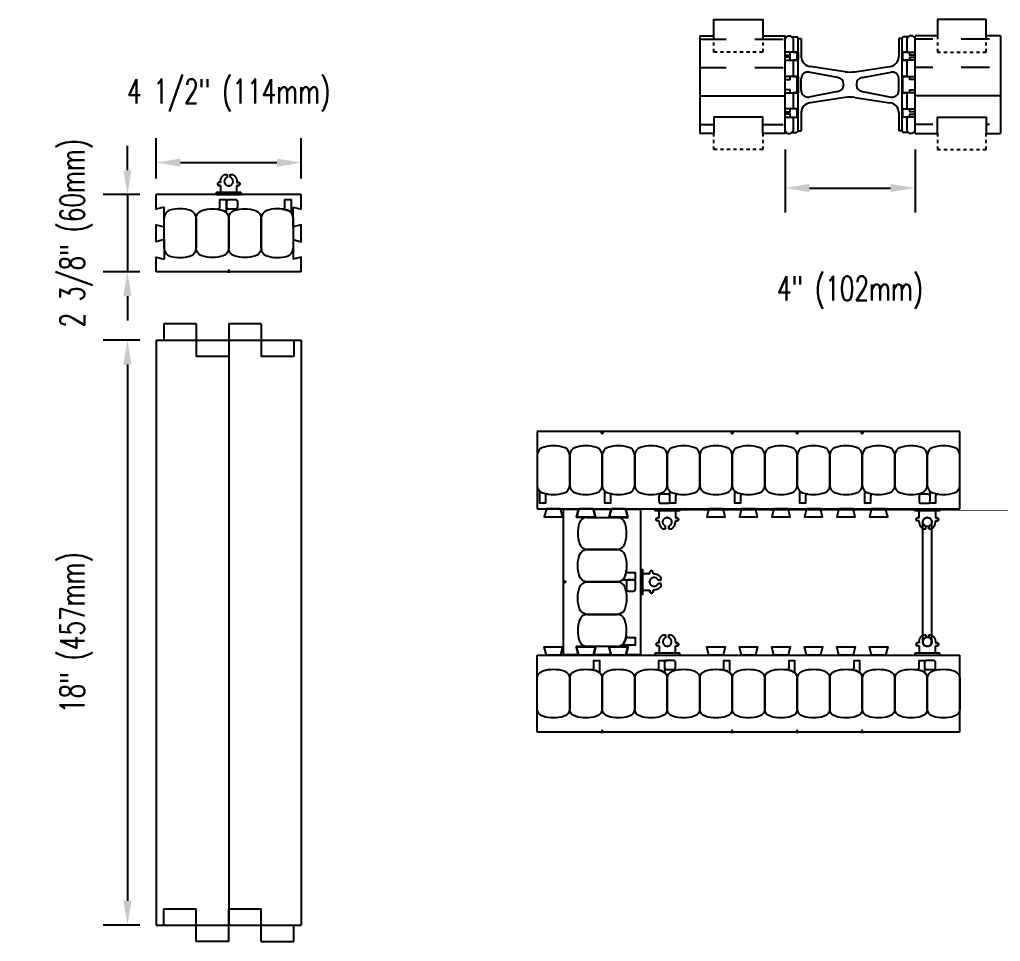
# Model space of a CAD drawing. Header units: inches. Extents: x 247.4 to 284.8, y 73.7 to 125.3.
# Drawn here: x 254.65 to 284.82, y 73.67 to 102.04 of the extents above; entities that cross this region are included whole.
import ezdxf

# ---------------------------------------------------------------- set-up
doc = ezdxf.new("R2010")
doc.units = ezdxf.units.IN
doc.header["$MEASUREMENT"] = 0
doc.linetypes.add('DASHED2', pattern=[0.375, 0.25, -0.125])
for name, color, linetype in [('HATCH', 12, 'Continuous'), ('line25', 2, 'Continuous'), ('LINE50', 5, 'Continuous'), ('LINE9', 9, 'Continuous'), ('TBK_LINE18', 9, 'Continuous'), ('TEXT', 4, 'Continuous')]:
    doc.layers.add(name, color=color, linetype=linetype)
doc.styles.add('DIM', font='romans.shx', dxfattribs={"width": 0.7})
doc.dimstyles.new('ext_8', dxfattribs={"dimscale": 8, "dimtxt": 0.09375, "dimasz": 0.09375, "dimexe": 0.09375, "dimexo": 0.0625, "dimgap": 0.0625, "dimtad": 1, "dimdec": 4, "dimzin": 3, "dimdsep": 46, "dimlunit": 4, "dimtxsty": 'DIM', "dimcen": 0.09, "dimdle": 0.09375, "dimclrt": 4, "dimadec": 0, "dimazin": 0, "dimtfac": 1, "dimtdec": 4, "dimtmove": 2, "dimatfit": 3, "dimfxl": 0, "dimfrac": 2, "dimtolj": 1, "dimtzin": 0, "dimarcsym": 0})

# ---------------------------------------------------------------- blocks, each defined once
blk = doc.blocks.new('*D19')
at = {"layer": 'Defpoints', "color": 0}
for p in [(258.845, 92.174), (257.964, 74.174), (258.845, 74.174)]:
    blk.add_point(p, dxfattribs=at)
at = {"layer": 'TEXT', "color": 0, "lineweight": -2}
for p, q in [((258.345, 92.174), (257.214, 92.174)), ((257.964, 91.424), (257.964, 74.924)), ((258.345, 74.174), (257.214, 74.174))]:
    blk.add_line(p, q, dxfattribs=at)
at = {"layer": 'TEXT', "color": 0}
for points in [[(257.839, 91.424), (258.089, 91.424), (257.964, 92.174)], [(257.839, 74.924), (258.089, 74.924), (257.964, 74.174)]]:
    blk.add_solid(points, dxfattribs=at)
at = {"layer": 'TEXT', "color": 4, "insert": (256.393, 83.174), "char_height": 0.75, "attachment_point": 5, "rotation": 90, "style": 'DIM'}
blk.add_mtext('\\A1;18" (457mm)', dxfattribs=at)
blk = doc.blocks.new('*D20')
at = {"layer": 'Defpoints', "color": 0}
for p in [(258.845, 96.653), (257.964, 94.278), (258.845, 94.278)]:
    blk.add_point(p, dxfattribs=at)
at = {"layer": 'TEXT', "color": 0, "lineweight": -2}
for p, q in [((257.964, 97.403), (257.964, 98.153)), ((258.345, 96.653), (257.214, 96.653)), ((257.964, 96.653), (257.964, 94.278)), ((258.345, 94.278), (257.214, 94.278)), ((257.964, 93.528), (257.964, 92.778))]:
    blk.add_line(p, q, dxfattribs=at)
at = {"layer": 'TEXT', "color": 0}
for points in [[(257.839, 97.403), (258.089, 97.403), (257.964, 96.653)], [(257.839, 93.528), (258.089, 93.528), (257.964, 94.278)]]:
    blk.add_solid(points, dxfattribs=at)
at = {"layer": 'TEXT', "color": 4, "insert": (256.393, 95.466), "char_height": 0.75, "attachment_point": 5, "rotation": 90, "style": 'DIM'}
blk.add_mtext('\\A1;2 3/8" (60mm)', dxfattribs=at)
blk = doc.blocks.new('*D18')
at = {"layer": 'Defpoints', "color": 0}
for p in [(263.314, 97.637), (258.845, 96.653), (263.314, 96.653)]:
    blk.add_point(p, dxfattribs=at)
at = {"layer": 'TEXT', "color": 0, "lineweight": -2}
for p, q in [((258.845, 97.153), (258.845, 98.387)), ((263.314, 97.153), (263.314, 98.387)), ((259.595, 97.637), (262.564, 97.637))]:
    blk.add_line(p, q, dxfattribs=at)
at = {"layer": 'TEXT', "color": 0}
for points in [[(259.595, 97.762), (259.595, 97.512), (258.845, 97.637)], [(262.564, 97.762), (262.564, 97.512), (263.314, 97.637)]]:
    blk.add_solid(points, dxfattribs=at)
at = {"layer": 'TEXT', "color": 4, "insert": (261.08, 99.709), "char_height": 0.75, "attachment_point": 5, "style": 'DIM'}
blk.add_mtext('\\A1;4 1/2" (114mm)', dxfattribs=at)
blk = doc.blocks.new('Connector')
blk.add_point((0.271, 0))
at = {"layer": 'LINE9'}
for p, q in [((0, 0.375), (0, -0.375)), ((0.062, -0.375), (0.062, 0.375)), ((0.281, 0.25), (0.062, 0.25))]:
    blk.add_line(p, q, dxfattribs=at)
for points, weights in [([(0.007, 0.375), (0.004, 0.375), (0, 0.375)], [1, 0.972587069138, 0.950305488115]), ([(0.327, 0.343), (0.308, 0.343), (0.281, 0.317), (0.281, 0.297)], [1, 0.85355339, 0.85355339, 1]), ([(0.328, 0.343), (0.327, 0.343), (0.327, 0.343)], [1, 0.70710678, 1]), ([(0.375, 0.297), (0.375, 0.317), (0.348, 0.343), (0.329, 0.343)], [1, 0.85355339, 0.85355339, 1]), ([(0.406, 0.25), (0.546, 0.25), (0.619, 0.131)], [0.958404415409, 0.794674173519, 0.864651571113]), ([(0.619, 0.052), (0.612, 0.049), (0.604, 0.049)], [0.83615024178, 0.892081430621, 1]), ([(0.281, -0.297), (0.281, -0.317), (0.308, -0.343), (0.327, -0.343)], [1, 0.85355339, 0.85355339, 1]), ([(0.327, -0.343), (0.281, -0.343), (0.281, -0.297)], [1, 0.70710678, 1]), ([(0.329, -0.343), (0.348, -0.343), (0.375, -0.317), (0.375, -0.297)], [1, 0.85355339, 0.85355339, 1]), ([(0.375, -0.297), (0.375, -0.343), (0.329, -0.343)], [1, 0.70710678, 1]), ([(0.619, -0.131), (0.546, -0.25), (0.406, -0.25)], [0.864651574428, 0.794674169686, 0.958404415195]), ([(0.604, -0.049), (0.612, -0.049), (0.619, -0.052)], [1, 0.89208144177, 0.836150253337]), ([(0, -0.375), (0.004, -0.375), (0.007, -0.375)], [0.950305488115, 0.972587069138, 1])]:
    blk.add_rational_spline(points, weights, degree=2, dxfattribs=at)
for points, degree in [([(0, 0.375), (0.002, 0.375), (0.005, 0.375), (0.007, 0.375)], 3), ([(0.007, 0.375), (0.021, 0.375), (0.051, 0.375), (0.062, 0.375), (0.062, 0.375)], 3), ([(0.327, 0.343), (0.327, 0.343), (0.328, 0.343), (0.328, 0.343)], 3), ([(0.328, 0.343), (0.329, 0.343), (0.329, 0.343), (0.329, 0.343)], 3), ([(0.281, 0.25), (0.281, 0.297)], 1), ([(0.375, 0.25), (0.375, 0.297)], 1), ([(0.406, 0.25), (0.375, 0.25)], 1), ([(0.406, 0.25), (0.406, 0.25)], 1), ([(0.406, 0.25), (0.406, 0.25)], 1), ([(0.406, 0.25), (0.406, 0.25)], 1), ([(0.406, 0.25), (0.406, 0.25)], 1), ([(0.406, 0.25), (0.406, 0.25)], 1), ([(0.406, 0.25), (0.406, 0.25)], 1), ([(0.406, 0.25), (0.406, 0.25)], 1), ([(0.406, 0.25), (0.406, 0.25)], 1), ([(0.406, 0.25), (0.406, 0.25)], 1), ([(0.406, 0.25), (0.406, 0.25)], 1), ([(0.406, 0.25), (0.406, 0.25)], 1), ([(0.406, 0.25), (0.406, 0.25)], 1), ([(0.406, 0.25), (0.406, 0.25)], 1), ([(0.406, 0.25), (0.406, 0.25)], 1), ([(0.406, 0.25), (0.406, 0.25)], 1), ([(0.406, 0.25), (0.406, 0.25)], 1), ([(0.406, 0.25), (0.406, 0.25)], 1), ([(0.406, 0.25), (0.406, 0.25)], 1), ([(0.406, 0.25), (0.406, 0.25)], 1), ([(0.406, 0.25), (0.406, 0.25)], 1), ([(0.406, 0.25), (0.406, 0.25)], 1), ([(0.406, 0.25), (0.406, 0.25)], 1), ([(0.406, 0.25), (0.406, 0.25)], 1), ([(0.406, 0.25), (0.406, 0.25)], 1), ([(0.604, 0.049), (0.532, 0.049)], 1), ([(0.532, 0.049), (0.532, 0.049)], 1), ([(0.532, 0.049), (0.532, 0.049)], 1), ([(0.532, 0.049), (0.532, 0.049)], 1), ([(0.532, 0.049), (0.532, 0.049)], 1), ([(0.532, 0.049), (0.532, 0.049)], 1), ([(0.532, 0.049), (0.532, 0.049)], 1), ([(0.532, 0.049), (0.532, 0.049)], 1), ([(0.532, 0.049), (0.532, 0.049)], 1), ([(0.532, 0.049), (0.532, 0.049)], 1), ([(0.532, 0.049), (0.532, 0.049)], 1), ([(0.604, 0.049), (0.609, 0.049), (0.614, 0.05), (0.619, 0.052)], 3), ([(0.604, 0.049), (0.604, 0.049)], 1), ([(0.604, 0.049), (0.604, 0.049)], 1), ([(0.604, 0.049), (0.604, 0.049)], 1), ([(0.604, 0.049), (0.604, 0.049)], 1), ([(0.619, 0.131), (0.619, 0.052)], 1), ([(0.619, 0.131), (0.619, 0.131)], 1), ([(0.619, 0.131), (0.619, 0.131)], 1), ([(0.619, 0.131), (0.619, 0.131)], 1), ([(0.619, 0.131), (0.619, 0.131)], 1), ([(0.062, -0.25), (0.281, -0.25)], 1), ([(0.281, -0.297), (0.281, -0.25)], 1), ([(0.281, -0.25), (0.281, -0.297)], 1), ([(0.375, -0.25), (0.375, -0.297)], 1), ([(0.375, -0.297), (0.375, -0.25)], 1), ([(0.406, -0.25), (0.375, -0.25)], 1), ([(0.406, -0.25), (0.406, -0.25)], 1), ([(0.406, -0.25), (0.406, -0.25)], 1), ([(0.406, -0.25), (0.406, -0.25)], 1), ([(0.406, -0.25), (0.406, -0.25)], 1), ([(0.406, -0.25), (0.406, -0.25)], 1), ([(0.406, -0.25), (0.406, -0.25)], 1), ([(0.406, -0.25), (0.406, -0.25)], 1), ([(0.406, -0.25), (0.406, -0.25)], 1), ([(0.406, -0.25), (0.406, -0.25)], 1), ([(0.406, -0.25), (0.406, -0.25)], 1), ([(0.406, -0.25), (0.406, -0.25)], 1), ([(0.532, -0.049), (0.604, -0.049)], 1), ([(0.604, -0.049), (0.58, -0.049), (0.556, -0.049), (0.532, -0.049)], 3), ([(0.532, -0.049), (0.532, -0.049)], 1), ([(0.532, -0.049), (0.532, -0.049)], 1), ([(0.532, -0.049), (0.532, -0.049)], 1), ([(0.532, -0.049), (0.532, -0.049)], 1), ([(0.619, -0.052), (0.614, -0.05), (0.609, -0.049), (0.604, -0.049)], 3), ([(0.604, -0.049), (0.604, -0.049)], 1), ([(0.604, -0.049), (0.604, -0.049)], 1), ([(0.604, -0.049), (0.604, -0.049)], 1), ([(0.604, -0.049), (0.604, -0.049)], 1), ([(0.604, -0.049), (0.604, -0.049)], 1), ([(0.604, -0.049), (0.604, -0.049)], 1), ([(0.604, -0.049), (0.604, -0.049)], 1), ([(0.604, -0.049), (0.604, -0.049)], 1), ([(0.619, -0.052), (0.619, -0.131)], 1), ([(0.619, -0.131), (0.619, -0.131)], 1), ([(0.619, -0.131), (0.619, -0.131)], 1), ([(0.619, -0.131), (0.619, -0.131)], 1), ([(0.619, -0.131), (0.619, -0.131)], 1), ([(0.007, -0.375), (0.005, -0.375), (0.002, -0.375), (0, -0.375)], 3), ([(0.062, -0.375), (0.062, -0.375), (0.051, -0.375), (0.021, -0.375), (0.007, -0.375)], 3), ([(0.328, -0.343), (0.328, -0.343), (0.327, -0.343), (0.327, -0.343)], 3), ([(0.329, -0.343), (0.329, -0.343), (0.329, -0.343), (0.328, -0.343)], 3)]:
    blk.add_open_spline(points, degree=degree, dxfattribs=at)
for points, weights, knots in [([(0.062, 0.375), (0.062, 0.375), (0.046, 0.375), (0.03, 0.375), (0.007, 0.375)], [0.868718858569, 0.861102746415, 1, 0.861102734288, 0.868718859898], [0, 0, 0, 0.5, 0.5, 1, 1, 1]), ([(0.532, 0.049), (0.472, 0.203), (0.333, 0.113), (0.157, 0), (0.333, -0.113), (0.472, -0.203), (0.532, -0.049)], [0.899508922286, 0.599718215298, 1, 0.54226024, 1, 0.599718224335, 0.899508908749], [0, 0, 0, 0.318112, 0.318112, 0.681888, 0.681888, 1, 1, 1]), ([(0.007, -0.375), (0.03, -0.375), (0.046, -0.375), (0.062, -0.375), (0.062, -0.375)], [0.868718859319, 0.861102739573, 1, 0.861102742958, 0.868718858948], [0, 0, 0, 0.5, 0.5, 1, 1, 1])]:
    blk.add_rational_spline(points, weights, degree=2, knots=knots, dxfattribs=at)
blk = doc.blocks.new('RISER')
at = {"layer": 'HATCH'}
h = blk.add_hatch(dxfattribs=at)
h.set_pattern_fill('INSUL', color=256, scale=7, style=0)
h.set_pattern_definition([(0, (-42.9888, -28.9383), (0, 2.625), []), (0, (-42.9888, -28.0633), (0, 2.625), [0.875, -0.875]), (0, (-42.9888, -27.1883), (0, 2.625), [0.875, -0.875])])
h.paths.add_polyline_path([(0, 2.5), (0, 3), (-1.5, 3), (-1.5, 2.5), (-1.938, 2.5), (-1.938, -0.5), (-1.5, -0.5), (-1.5, 0), (0, 0), (0, -0.5), (0.688, -0.5), (0.688, 2.5)])
at = {"layer": 'line25'}
for p, q in [((0.688, 1.75), (0.688, 2)), ((0.688, 0.75), (0.688, 1.25)), ((0.688, 0), (0.688, 0.25)), ((0.688, -0.5), (0.688, 0))]:
    blk.add_line(p, q, dxfattribs=at)
blk.add_lwpolyline([(0.688, 0), (1.061, 0), (1.061, 0.25), (0.688, 0.25), (0.688, 0.75), (1.061, 0.75), (1.061, 1.25), (0.688, 1.25), (0.688, 1.75), (1.061, 1.75), (1.061, 2), (0.688, 2), (0.688, 2.5)], dxfattribs=at)
at = {"layer": 'LINE50'}
blk.add_line((-1.938, 2.5), (-1.938, -0.5), dxfattribs=at)
for points in [[(-1.938, 2.5), (-1.5, 2.5), (-1.5, 3), (0, 3), (0, 2.5), (0.688, 2.5)], [(0.688, -0.5), (0, -0.5), (0, 0), (-1.5, 0), (-1.5, -0.5), (-1.938, -0.5)]]:
    blk.add_lwpolyline(points, dxfattribs=at)
at = {"layer": 'LINE9', "linetype": 'DASHED2', "ltscale": 0.15}
for points in [[(0, 2.5), (0, 2.5), (0, 2), (-1.5, 2), (-1.5, 2.5), (-1.5, 2.5)], [(0, -0.5), (0, -0.5), (0, -1), (-1.5, -1), (-1.5, -0.5), (-1.5, -0.5)]]:
    blk.add_lwpolyline(points, dxfattribs=at)
at = {"layer": 'LINE9'}
for points in [[(0.688, 1.908), (0.848, 1.908), (0.848, 2)], [(0.848, 1.75), (0.848, 1.842), (0.688, 1.842)], [(0.688, 1.158), (0.848, 1.158), (0.848, 1.25)], [(0.848, 0.75), (0.848, 0.842), (0.688, 0.842)], [(0.688, 0.158), (0.848, 0.158), (0.848, 0.25)], [(0.848, 0), (0.848, 0.092), (0.688, 0.092)]]:
    blk.add_lwpolyline(points, dxfattribs=at)
blk = doc.blocks.new('*D21')
at = {"layer": 'Defpoints', "color": 0}
for p in [(278.193, 98.538), (282.193, 98.538), (282.193, 96.856)]:
    blk.add_point(p, dxfattribs=at)
at = {"layer": 'TEXT', "color": 0, "lineweight": -2}
for p, q in [((278.193, 98.038), (278.193, 96.106)), ((282.193, 98.038), (282.193, 96.106)), ((278.943, 96.856), (281.443, 96.856))]:
    blk.add_line(p, q, dxfattribs=at)
at = {"layer": 'TEXT', "color": 0}
for points in [[(278.943, 96.981), (278.943, 96.731), (278.193, 96.856)], [(281.443, 96.981), (281.443, 96.731), (282.193, 96.856)]]:
    blk.add_solid(points, dxfattribs=at)
at = {"layer": 'TEXT', "color": 4, "insert": (280.193, 93.641), "char_height": 0.75, "attachment_point": 5, "style": 'DIM'}
blk.add_mtext('\\A1;4" (102mm)', dxfattribs=at)
blk = doc.blocks.new('WEB4_CENTRE_TOP')
for p, q in [((-0.141, 0), (-0.141, 3.688)), ((0.141, 0), (0.141, 3.688))]:
    blk.add_line(p, q)
for centre in [(0, 3.688), (0, 0)]:
    blk.add_circle(centre, 0.141)

msp = doc.modelspace()

# ---------------------------------------------------------------- linework, layer by layer
msp.add_line((262.07958, 95.00528), (262.07958, 95.92645))
for centre, start, end in [((262.32958, 95.00528), 180, 252.079787), ((273.03046, 85.98561), 270, 342.079787)]:
    msp.add_arc(centre, 0.25, start, end)
at = {"layer": 'line25'}
for p, q in [((263.31395, 96.65336), (258.8452, 96.65336)), ((263.31395, 96.2047), (263.31395, 96.65336)), ((259.0952, 95.6647), (259.0952, 96.26703)), ((263.06395, 95.6647), (263.06395, 96.26703)), ((263.06395, 96.26703), (263.31395, 96.2047)), ((259.0952, 95.0004), (259.0952, 95.93133)), ((263.06395, 95.93133), (263.06395, 95.0004)), ((259.0952, 95.26703), (259.0952, 94.6647)), ((263.06395, 95.26703), (263.06395, 94.6647)), ((263.31395, 94.27836), (258.8452, 94.27836)), ((261.07958, 92.17367), (261.07958, 74.17367)), ((270.56988, 86.98561), (283.56988, 86.98561)), ((271.38238, 82.50123), (271.38238, 86.96998)), ((273.75738, 82.50123), (273.75738, 86.96998)), ((272.37104, 86.71998), (271.76871, 86.71998)), ((272.10441, 86.71998), (273.03534, 86.71998)), ((272.76871, 86.71998), (273.37104, 86.71998)), ((272.37104, 82.75123), (271.76871, 82.75123)), ((273.03534, 82.75123), (272.10441, 82.75123)), ((272.76871, 82.75123), (273.37104, 82.75123)), ((273.37104, 82.75123), (273.30871, 82.50123)), ((270.56988, 82.48561), (283.56988, 82.48561)), ((273.30871, 82.50123), (273.75738, 82.50123))]:
    msp.add_line(p, q, dxfattribs=at)
for points in [[(259.0952, 96.26703), (258.8452, 96.2047), (258.8452, 96.65336)], [(259.0952, 95.26703), (258.8452, 95.2047), (258.8452, 95.72703), (259.0952, 95.6647)], [(263.06395, 95.26703), (263.31395, 95.2047), (263.31395, 95.72703), (263.06395, 95.6647)], [(258.8452, 94.27836), (258.8452, 94.72703), (259.0952, 94.6647)], [(263.31395, 94.27836), (263.31395, 94.72703), (263.06395, 94.6647)], [(271.38238, 86.96998), (271.83104, 86.96998), (271.76871, 86.71998)], [(272.37104, 86.71998), (272.30871, 86.96998), (272.83104, 86.96998), (272.76871, 86.71998)], [(273.37104, 86.71998), (273.30871, 86.96998), (273.75738, 86.96998)], [(271.38238, 82.50123), (271.83104, 82.50123), (271.76871, 82.75123)], [(272.37104, 82.75123), (272.30871, 82.50123), (272.83104, 82.50123), (272.76871, 82.75123)]]:
    msp.add_lwpolyline(points, dxfattribs=at)
for points in [[(270.85104, 86.98561), (270.78871, 86.73561), (271.35104, 86.73561), (271.28871, 86.98561)], [(271.85104, 86.98561), (271.78871, 86.73561), (272.35104, 86.73561), (272.28871, 86.98561)], [(272.85104, 86.98561), (272.78871, 86.73561), (273.35104, 86.73561), (273.28871, 86.98561)], [(275.85104, 86.98561), (275.78871, 86.73561), (276.35104, 86.73561), (276.28871, 86.98561)], [(276.85104, 86.98561), (276.78871, 86.73561), (277.35104, 86.73561), (277.28871, 86.98561)], [(277.85104, 86.98561), (277.78871, 86.73561), (278.35104, 86.73561), (278.28871, 86.98561)], [(278.85104, 86.98561), (278.78871, 86.73561), (279.35104, 86.73561), (279.28871, 86.98561)], [(279.85104, 86.98561), (279.78871, 86.73561), (280.35104, 86.73561), (280.28871, 86.98561)], [(280.85104, 86.98561), (280.78871, 86.73561), (281.35104, 86.73561), (281.28871, 86.98561)], [(270.85104, 82.48561), (270.78871, 82.73561), (271.35104, 82.73561), (271.28871, 82.48561)], [(271.85104, 82.48561), (271.78871, 82.73561), (272.35104, 82.73561), (272.28871, 82.48561)], [(272.85104, 82.48561), (272.78871, 82.73561), (273.35104, 82.73561), (273.28871, 82.48561)], [(275.85104, 82.48561), (275.78871, 82.73561), (276.35104, 82.73561), (276.28871, 82.48561)], [(276.85104, 82.48561), (276.78871, 82.73561), (277.35104, 82.73561), (277.28871, 82.48561)], [(277.85104, 82.48561), (277.78871, 82.73561), (278.35104, 82.73561), (278.28871, 82.48561)], [(278.85104, 82.48561), (278.78871, 82.73561), (279.35104, 82.73561), (279.28871, 82.48561)], [(279.85104, 82.48561), (279.78871, 82.73561), (280.35104, 82.73561), (280.28871, 82.48561)], [(280.85104, 82.48561), (280.78871, 82.73561), (281.35104, 82.73561), (281.28871, 82.48561)]]:
    msp.add_lwpolyline(points, close=True, dxfattribs=at)
at = {"layer": 'LINE50'}
for p, q in [((258.8452, 92.17367), (258.8452, 74.17367)), ((258.8452, 92.17367), (263.31395, 92.17367)), ((263.31395, 92.17367), (263.31395, 74.17367)), ((283.56988, 89.36061), (270.56988, 89.36061)), ((270.56988, 89.36061), (270.56988, 86.98561)), ((283.56988, 86.98561), (283.56988, 89.36061)), ((270.56988, 80.11061), (270.56988, 82.48561)), ((283.56988, 80.11061), (283.56988, 82.48561)), ((283.56988, 80.11061), (270.56988, 80.11061)), ((258.8452, 74.17367), (263.31395, 74.17367))]:
    msp.add_line(p, q, dxfattribs=at)
at = {"layer": 'LINE9'}
for p, q in [((278.19328, 101.4583), (278.27328, 101.5383)), ((278.19328, 98.6183), (278.19328, 101.4583)), ((278.27328, 101.5383), (278.36328, 101.5383)), ((278.44328, 101.4583), (278.36328, 101.5383)), ((278.39328, 101.5083), (278.54328, 101.5083)), ((278.44328, 101.5083), (278.54328, 101.5083)), ((278.44328, 101.4583), (278.44328, 101.0383)), ((278.59328, 101.4583), (278.69328, 101.4583)), ((278.59328, 98.6183), (278.59328, 101.4583)), ((278.59328, 101.4383), (278.59328, 101.4383)), ((278.69328, 101.4583), (278.69328, 100.89743)), ((281.69328, 101.4583), (281.69328, 100.89743)), ((281.79328, 101.4583), (281.69328, 101.4583)), ((281.79328, 98.6183), (281.79328, 101.4583)), ((281.79328, 101.4383), (281.79328, 101.4383)), ((281.94328, 101.5083), (281.84328, 101.5083)), ((281.99328, 101.5083), (281.84328, 101.5083)), ((281.94328, 101.4583), (282.02328, 101.5383)), ((281.94328, 101.4583), (281.94328, 101.0383)), ((282.11328, 101.5383), (282.02328, 101.5383)), ((282.19328, 101.4583), (282.11328, 101.5383)), ((282.19328, 98.6183), (282.19328, 101.4583)), ((278.44328, 100.7883), (278.44328, 100.2883)), ((281.94328, 100.7883), (281.94328, 100.2883)), ((280.04291, 100.43503), (278.9684, 100.59846)), ((280.34365, 100.43503), (281.41816, 100.59846)), ((278.69328, 99.85227), (278.69328, 100.22433)), ((279.80987, 100.25521), (278.9303, 100.42087)), ((280.57669, 100.25521), (281.45626, 100.42087)), ((281.69328, 99.85227), (281.69328, 100.22433)), ((279.99328, 100.0559), (279.99328, 100.0207)), ((280.39328, 100.0559), (280.39328, 100.0207)), ((278.44328, 99.7883), (278.44328, 99.2883)), ((279.80987, 99.82139), (278.9303, 99.65573)), ((280.04291, 99.64157), (278.9684, 99.47813)), ((280.34365, 99.64157), (281.41816, 99.47813)), ((280.57669, 99.82139), (281.45626, 99.65573)), ((281.94328, 99.7883), (281.94328, 99.2883)), ((278.44328, 99.0383), (278.44328, 98.6183)), ((278.69328, 99.17917), (278.69328, 98.6183)), ((281.69328, 99.17917), (281.69328, 98.6183)), ((281.94328, 99.0383), (281.94328, 98.6183)), ((278.19328, 98.6183), (278.27328, 98.5383)), ((278.27328, 98.5383), (278.36328, 98.5383)), ((278.44328, 98.6183), (278.36328, 98.5383)), ((278.39328, 98.5683), (278.54328, 98.5683)), ((278.44328, 98.5683), (278.54328, 98.5683)), ((278.59328, 98.6183), (278.69328, 98.6183)), ((281.79328, 98.6183), (281.69328, 98.6183)), ((281.99328, 98.5683), (281.84328, 98.5683)), ((281.94328, 98.5683), (281.84328, 98.5683)), ((281.94328, 98.6183), (282.02328, 98.5383)), ((282.11328, 98.5383), (282.02328, 98.5383)), ((282.19328, 98.6183), (282.11328, 98.5383)), ((260.07958, 95.92645), (260.07958, 95.00528)), ((260.07958, 92.67367), (259.07958, 92.67367)), ((259.07958, 92.67367), (259.07958, 92.17367)), ((260.07958, 92.67367), (260.07958, 91.67367)), ((260.07958, 92.67367), (260.07958, 91.67367)), ((262.07958, 92.67367), (261.07958, 92.67367)), ((261.07958, 92.67367), (261.07958, 91.67367)), ((262.07958, 92.67367), (262.07958, 91.67367)), ((262.07958, 92.67367), (262.07958, 91.67367)), ((263.07958, 92.17367), (263.07958, 91.67367)), ((261.07958, 91.67367), (260.07958, 91.67367)), ((263.07958, 91.67367), (262.07958, 91.67367)), ((274.59063, 87.15406), (274.56988, 87.15406)), ((273.03046, 85.73561), (272.10929, 85.73561)), ((272.10929, 83.73561), (273.03046, 83.73561)), ((274.54912, 82.31715), (274.56988, 82.31715)), ((259.07958, 74.67367), (260.07958, 74.67367)), ((259.07958, 74.17367), (259.07958, 74.67367)), ((260.07958, 73.67367), (260.07958, 74.67367)), ((260.07958, 73.67367), (260.07958, 74.67367)), ((261.07958, 74.67367), (262.07958, 74.67367)), ((261.07958, 73.67367), (261.07958, 74.67367)), ((262.07958, 73.67367), (262.07958, 74.67367)), ((262.07958, 73.67367), (262.07958, 74.67367)), ((263.07958, 73.67367), (263.07958, 74.17367)), ((261.07958, 73.67367), (260.07958, 73.67367)), ((262.07958, 73.67367), (263.07958, 73.67367))]:
    msp.add_line(p, q, dxfattribs=at)
at = {"layer": 'LINE9', "linetype": 'DASHED2', "ltscale": 0.15}
for points in [[(277.50578, 101.5383), (277.50578, 101.5383), (277.50578, 101.0383), (276.00578, 101.0383), (276.00578, 101.5383), (276.00578, 101.5383)], [(282.88078, 101.5383), (282.88078, 101.5383), (282.88078, 101.0383), (284.38078, 101.0383), (284.38078, 101.5383), (284.38078, 101.5383)], [(277.50578, 98.5383), (277.50578, 98.5383), (277.50578, 98.0383), (276.00578, 98.0383), (276.00578, 98.5383), (276.00578, 98.5383)], [(282.88078, 98.5383), (282.88078, 98.5383), (282.88078, 98.0383), (284.38078, 98.0383), (284.38078, 98.5383), (284.38078, 98.5383)]]:
    msp.add_lwpolyline(points, dxfattribs=at)
at = {"layer": 'LINE9'}
for points in [[(278.44328, 101.0383), (278.59328, 101.0383), (278.59328, 100.7883), (278.44328, 100.7883)], [(281.94328, 101.0383), (281.79328, 101.0383), (281.79328, 100.7883), (281.94328, 100.7883)], [(278.44328, 100.2883), (278.59328, 100.2883), (278.59328, 99.7883), (278.44328, 99.7883)], [(281.94328, 100.2883), (281.79328, 100.2883), (281.79328, 99.7883), (281.94328, 99.7883)], [(278.44328, 99.0383), (278.59328, 99.0383), (278.59328, 99.2883), (278.44328, 99.2883)], [(281.94328, 99.0383), (281.79328, 99.0383), (281.79328, 99.2883), (281.94328, 99.2883)]]:
    msp.add_lwpolyline(points, dxfattribs=at)
for points in [[(260.9065, 96.16432, -0.14968796), (261.02651, 96.08045, -0.16746223), (261.01335, 96.11866), (261.01335, 96.4887), (260.79919, 96.4887), (260.79919, 96.26678, -0.45602192), (260.72848, 96.20538, -0.0430669)], [(261.01335, 96.42668), (261.01335, 96.27288, 0.41421356), (261.07536, 96.21087), (261.29796, 96.21087, 0.41421356), (261.35997, 96.27288), (261.35997, 96.42668, 0.41421356), (261.29796, 96.4887), (261.07536, 96.4887, 0.41421356)], [(262.9065, 96.16432, -0.14968796), (263.02651, 96.08045, -0.16746223), (263.01335, 96.11866), (263.01335, 96.4887), (262.79919, 96.4887), (262.79919, 96.26678, -0.45602192), (262.72848, 96.20538, -0.0430669)], [(260.25266, 96.16432, -0.15767078), (260.9065, 96.16432, -0.32530463), (261.07958, 95.92645), (261.07958, 95.00528, -0.32530463), (260.9065, 94.76741, -0.15767078), (260.25266, 94.76741, -0.32530463), (260.07958, 95.00528), (260.07958, 95.92645, -0.32530463)], [(261.25266, 96.16432, -0.15767078), (261.9065, 96.16432, -0.32530463), (262.07958, 95.92645), (262.07958, 95.00528, -0.32530463), (261.9065, 94.76741, -0.15767078), (261.25266, 94.76741, -0.32530463), (261.07958, 95.00528), (261.07958, 95.92645, -0.32530463)], [(270.74295, 87.47465, 0.15767078), (271.3968, 87.47465, 0.32530463), (271.56988, 87.71252), (271.56988, 88.63369, 0.32530463), (271.3968, 88.87156, 0.15767078), (270.74295, 88.87156, 0.32530463), (270.56988, 88.63369), (270.56988, 87.71252, 0.32530463)], [(271.74295, 87.47465, 0.15767078), (272.3968, 87.47465, 0.32530463), (272.56988, 87.71252), (272.56988, 88.63369, 0.32530463), (272.3968, 88.87156, 0.15767078), (271.74295, 88.87156, 0.32530463), (271.56988, 88.63369), (271.56988, 87.71252, 0.32530463)], [(272.74295, 87.47465, 0.15767078), (273.3968, 87.47465, 0.32530463), (273.56988, 87.71252), (273.56988, 88.63369, 0.32530463), (273.3968, 88.87156, 0.15767078), (272.74295, 88.87156, 0.32530463), (272.56988, 88.63369), (272.56988, 87.71252, 0.32530463)], [(273.74295, 87.47465, 0.15767078), (274.3968, 87.47465, 0.32530463), (274.56988, 87.71252), (274.56988, 88.63369, 0.32530463), (274.3968, 88.87156, 0.15767078), (273.74295, 88.87156, 0.32530463), (273.56988, 88.63369), (273.56988, 87.71252, 0.32530463)], [(274.74295, 87.47465, 0.15767078), (275.3968, 87.47465, 0.32530463), (275.56988, 87.71252), (275.56988, 88.63369, 0.32530463), (275.3968, 88.87156, 0.15767078), (274.74295, 88.87156, 0.32530463), (274.56988, 88.63369), (274.56988, 87.71252, 0.32530463)], [(275.74295, 87.47465, 0.15767078), (276.3968, 87.47465, 0.32530463), (276.56988, 87.71252), (276.56988, 88.63369, 0.32530463), (276.3968, 88.87156, 0.15767078), (275.74295, 88.87156, 0.32530463), (275.56988, 88.63369), (275.56988, 87.71252, 0.32530463)], [(276.74295, 87.47465, 0.15767078), (277.3968, 87.47465, 0.32530463), (277.56988, 87.71252), (277.56988, 88.63369, 0.32530463), (277.3968, 88.87156, 0.15767078), (276.74295, 88.87156, 0.32530463), (276.56988, 88.63369), (276.56988, 87.71252, 0.32530463)], [(277.74295, 87.47465, 0.15767078), (278.3968, 87.47465, 0.32530463), (278.56988, 87.71252), (278.56988, 88.63369, 0.32530463), (278.3968, 88.87156, 0.15767078), (277.74295, 88.87156, 0.32530463), (277.56988, 88.63369), (277.56988, 87.71252, 0.32530463)], [(278.74295, 87.47465, 0.15767078), (279.3968, 87.47465, 0.32530463), (279.56988, 87.71252), (279.56988, 88.63369, 0.32530463), (279.3968, 88.87156, 0.15767078), (278.74295, 88.87156, 0.32530463), (278.56988, 88.63369), (278.56988, 87.71252, 0.32530463)], [(279.74295, 87.47465, 0.15767078), (280.3968, 87.47465, 0.32530463), (280.56988, 87.71252), (280.56988, 88.63369, 0.32530463), (280.3968, 88.87156, 0.15767078), (279.74295, 88.87156, 0.32530463), (279.56988, 88.63369), (279.56988, 87.71252, 0.32530463)], [(280.74295, 87.47465, 0.15767078), (281.3968, 87.47465, 0.32530463), (281.56988, 87.71252), (281.56988, 88.63369, 0.32530463), (281.3968, 88.87156, 0.15767078), (280.74295, 88.87156, 0.32530463), (280.56988, 88.63369), (280.56988, 87.71252, 0.32530463)], [(281.74295, 87.47465, 0.15767078), (282.3968, 87.47465, 0.32530463), (282.56988, 87.71252), (282.56988, 88.63369, 0.32530463), (282.3968, 88.87156, 0.15767078), (281.74295, 88.87156, 0.32530463), (281.56988, 88.63369), (281.56988, 87.71252, 0.32530463)], [(282.74295, 87.47465, 0.15767078), (283.3968, 87.47465, 0.32530463), (283.56988, 87.71252), (283.56988, 88.63369, 0.32530463), (283.3968, 88.87156, 0.15767078), (282.74295, 88.87156, 0.32530463), (282.56988, 88.63369), (282.56988, 87.71252, 0.32530463)], [(270.74295, 87.47465, 0.0372667), (270.89665, 87.43732, 0.46303561), (270.82396, 87.37566), (270.82396, 87.15406), (270.65313, 87.15406), (270.65313, 87.50015, 0.18900236), (270.63648, 87.54263, 0.12840736)], [(272.74295, 87.47465, 0.0372667), (272.89665, 87.43732, 0.46303561), (272.82396, 87.37566), (272.82396, 87.15406), (272.65313, 87.15406), (272.65313, 87.50015, 0.18900236), (272.63648, 87.54263, 0.12840736)], [(274.74295, 87.47465, 0.0372667), (274.89665, 87.43732, 0.46303561), (274.82396, 87.37566), (274.82396, 87.15406), (274.65313, 87.15406), (274.65313, 87.50015, 0.18900236), (274.63648, 87.54263, 0.12840736)], [(276.74295, 87.47465, 0.0372667), (276.89665, 87.43732, 0.46303561), (276.82396, 87.37566), (276.82396, 87.15406), (276.65313, 87.15406), (276.65313, 87.50015, 0.18900236), (276.63648, 87.54263, 0.12840736)], [(278.74295, 87.47465, 0.0372667), (278.89665, 87.43732, 0.46303561), (278.82396, 87.37566), (278.82396, 87.15406), (278.65313, 87.15406), (278.65313, 87.50015, 0.18900236), (278.63648, 87.54263, 0.12840736)], [(280.74295, 87.47465, 0.0372667), (280.89665, 87.43732, 0.46303561), (280.82396, 87.37566), (280.82396, 87.15406), (280.65313, 87.15406), (280.65313, 87.50015, 0.18900236), (280.63648, 87.54263, 0.12840736)], [(282.74295, 87.47465, 0.0372667), (282.89665, 87.43732, 0.46303561), (282.82396, 87.37566), (282.82396, 87.15406), (282.65313, 87.15406), (282.65313, 87.50015, 0.18900236), (282.63648, 87.54263, 0.12840736)], [(274.37829, 87.15406), (274.59063, 87.15406, 0.41421356), (274.65313, 87.21656), (274.65313, 87.36906, 0.41421356), (274.59063, 87.43156), (274.37829, 87.43156, 0.41421356), (274.31579, 87.36906), (274.31579, 87.21656, 0.41421356)], [(282.37829, 87.15406), (282.59063, 87.15406, 0.41421356), (282.65313, 87.21656), (282.65313, 87.36906, 0.41421356), (282.59063, 87.43156), (282.37829, 87.43156, 0.41421356), (282.31579, 87.36906), (282.31579, 87.21656, 0.41421356)], [(273.26833, 85.56253, -0.15767078), (273.26833, 84.90868, -0.32530463), (273.03046, 84.73561), (272.10929, 84.73561, -0.32530463), (271.87142, 84.90868, -0.15767078), (271.87142, 85.56253, -0.32530463), (272.10929, 85.73561), (273.03046, 85.73561, -0.32530463)], [(273.26833, 84.90868, -0.14968796), (273.18447, 84.78868, -0.16746223), (273.22267, 84.80184), (273.59271, 84.80184), (273.59271, 85.016), (273.37079, 85.016, -0.45602192), (273.30939, 85.0867, -0.0430669)], [(273.26833, 84.56253, -0.15767078), (273.26833, 83.90868, -0.32530463), (273.03046, 83.73561), (272.10929, 83.73561, -0.32530463), (271.87142, 83.90868, -0.15767078), (271.87142, 84.56253, -0.32530463), (272.10929, 84.73561), (273.03046, 84.73561, -0.32530463)], [(273.26833, 82.90868, -0.14968796), (273.18447, 82.78868, -0.16746223), (273.22267, 82.80184), (273.59271, 82.80184), (273.59271, 83.016), (273.37079, 83.016, -0.45602192), (273.30939, 83.0867, -0.0430669)], [(272.3968, 81.99656, 0.0372667), (272.2431, 82.03389, 0.46303561), (272.31579, 82.09555), (272.31579, 82.31715), (272.48662, 82.31715), (272.48662, 81.97106, 0.18900236), (272.50328, 81.92858, 0.12840736)], [(274.3968, 81.99656, 0.0372667), (274.2431, 82.03389, 0.46303561), (274.31579, 82.09555), (274.31579, 82.31715), (274.48662, 82.31715), (274.48662, 81.97106, 0.18900236), (274.50328, 81.92858, 0.12840736)], [(274.48662, 82.10215, 0.41421356), (274.54912, 82.03965), (274.76146, 82.03965, 0.41421356), (274.82396, 82.10215), (274.82396, 82.25465, 0.41421356), (274.76146, 82.31715), (274.54912, 82.31715, 0.41421356), (274.48662, 82.25465)], [(276.3968, 81.99656, 0.0372667), (276.2431, 82.03389, 0.46303561), (276.31579, 82.09555), (276.31579, 82.31715), (276.48662, 82.31715), (276.48662, 81.97106, 0.18900236), (276.50328, 81.92858, 0.12840736)], [(278.3968, 81.99656, 0.0372667), (278.2431, 82.03389, 0.46303561), (278.31579, 82.09555), (278.31579, 82.31715), (278.48662, 82.31715), (278.48662, 81.97106, 0.18900236), (278.50328, 81.92858, 0.12840736)], [(280.3968, 81.99656, 0.0372667), (280.2431, 82.03389, 0.46303561), (280.31579, 82.09555), (280.31579, 82.31715), (280.48662, 82.31715), (280.48662, 81.97106, 0.18900236), (280.50328, 81.92858, 0.12840736)], [(282.3968, 81.99656, 0.0372667), (282.2431, 82.03389, 0.46303561), (282.31579, 82.09555), (282.31579, 82.31715), (282.48662, 82.31715), (282.48662, 81.97106, 0.18900236), (282.50328, 81.92858, 0.12840736)], [(282.48662, 82.10215, 0.41421356), (282.54912, 82.03965), (282.76146, 82.03965, 0.41421356), (282.82396, 82.10215), (282.82396, 82.25465, 0.41421356), (282.76146, 82.31715), (282.54912, 82.31715, 0.41421356), (282.48662, 82.25465)], [(270.74295, 81.99656, -0.15767078), (271.3968, 81.99656, -0.32530463), (271.56988, 81.75869), (271.56988, 80.83752, -0.32530463), (271.3968, 80.59965, -0.15767078), (270.74295, 80.59965, -0.32530463), (270.56988, 80.83752), (270.56988, 81.75869, -0.32530463)], [(271.74295, 81.99656, -0.15767078), (272.3968, 81.99656, -0.32530463), (272.56988, 81.75869), (272.56988, 80.83752, -0.32530463), (272.3968, 80.59965, -0.15767078), (271.74295, 80.59965, -0.32530463), (271.56988, 80.83752), (271.56988, 81.75869, -0.32530463)], [(272.74295, 81.99656, -0.15767078), (273.3968, 81.99656, -0.32530463), (273.56988, 81.75869), (273.56988, 80.83752, -0.32530463), (273.3968, 80.59965, -0.15767078), (272.74295, 80.59965, -0.32530463), (272.56988, 80.83752), (272.56988, 81.75869, -0.32530463)], [(273.74295, 81.99656, -0.15767078), (274.3968, 81.99656, -0.32530463), (274.56988, 81.75869), (274.56988, 80.83752, -0.32530463), (274.3968, 80.59965, -0.15767078), (273.74295, 80.59965, -0.32530463), (273.56988, 80.83752), (273.56988, 81.75869, -0.32530463)], [(274.74295, 81.99656, -0.15767078), (275.3968, 81.99656, -0.32530463), (275.56988, 81.75869), (275.56988, 80.83752, -0.32530463), (275.3968, 80.59965, -0.15767078), (274.74295, 80.59965, -0.32530463), (274.56988, 80.83752), (274.56988, 81.75869, -0.32530463)], [(275.74295, 81.99656, -0.15767078), (276.3968, 81.99656, -0.32530463), (276.56988, 81.75869), (276.56988, 80.83752, -0.32530463), (276.3968, 80.59965, -0.15767078), (275.74295, 80.59965, -0.32530463), (275.56988, 80.83752), (275.56988, 81.75869, -0.32530463)], [(276.74295, 81.99656, -0.15767078), (277.3968, 81.99656, -0.32530463), (277.56988, 81.75869), (277.56988, 80.83752, -0.32530463), (277.3968, 80.59965, -0.15767078), (276.74295, 80.59965, -0.32530463), (276.56988, 80.83752), (276.56988, 81.75869, -0.32530463)], [(277.74295, 81.99656, -0.15767078), (278.3968, 81.99656, -0.32530463), (278.56988, 81.75869), (278.56988, 80.83752, -0.32530463), (278.3968, 80.59965, -0.15767078), (277.74295, 80.59965, -0.32530463), (277.56988, 80.83752), (277.56988, 81.75869, -0.32530463)], [(278.74295, 81.99656, -0.15767078), (279.3968, 81.99656, -0.32530463), (279.56988, 81.75869), (279.56988, 80.83752, -0.32530463), (279.3968, 80.59965, -0.15767078), (278.74295, 80.59965, -0.32530463), (278.56988, 80.83752), (278.56988, 81.75869, -0.32530463)], [(279.74295, 81.99656, -0.15767078), (280.3968, 81.99656, -0.32530463), (280.56988, 81.75869), (280.56988, 80.83752, -0.32530463), (280.3968, 80.59965, -0.15767078), (279.74295, 80.59965, -0.32530463), (279.56988, 80.83752), (279.56988, 81.75869, -0.32530463)], [(280.74295, 81.99656, -0.15767078), (281.3968, 81.99656, -0.32530463), (281.56988, 81.75869), (281.56988, 80.83752, -0.32530463), (281.3968, 80.59965, -0.15767078), (280.74295, 80.59965, -0.32530463), (280.56988, 80.83752), (280.56988, 81.75869, -0.32530463)], [(281.74295, 81.99656, -0.15767078), (282.3968, 81.99656, -0.32530463), (282.56988, 81.75869), (282.56988, 80.83752, -0.32530463), (282.3968, 80.59965, -0.15767078), (281.74295, 80.59965, -0.32530463), (281.56988, 80.83752), (281.56988, 81.75869, -0.32530463)], [(282.74295, 81.99656, -0.15767078), (283.3968, 81.99656, -0.32530463), (283.56988, 81.75869), (283.56988, 80.83752, -0.32530463), (283.3968, 80.59965, -0.15767078), (282.74295, 80.59965, -0.32530463), (282.56988, 80.83752), (282.56988, 81.75869, -0.32530463)]]:
    msp.add_lwpolyline(points, format="xyb", close=True, dxfattribs=at)
for points in [[(261.11083, 94.27836), (261.07958, 94.34285), (261.04833, 94.27836)], [(272.60113, 89.36061), (272.56988, 89.29612), (272.53863, 89.36061)], [(276.60113, 89.36061), (276.56988, 89.29612), (276.53863, 89.36061)], [(278.60113, 89.36061), (278.56988, 89.29612), (278.53863, 89.36061)], [(280.60113, 89.36061), (280.56988, 89.29612), (280.53863, 89.36061)], [(271.38238, 84.70436), (271.44686, 84.73561), (271.38238, 84.76686)], [(272.60113, 80.11061), (272.56988, 80.17509), (272.53863, 80.11061)], [(276.60113, 80.11061), (276.56988, 80.17509), (276.53863, 80.11061)], [(278.60113, 80.11061), (278.56988, 80.17509), (278.53863, 80.11061)], [(280.60113, 80.11061), (280.56988, 80.17509), (280.53863, 80.11061)]]:
    msp.add_lwpolyline(points, close=True, dxfattribs=at)
for centre, radius, start, end in [((278.54328, 101.4583), 0.05, 0, 90), ((281.84328, 101.4583), 0.05, 90, 180), ((278.99328, 100.89743), 0.3, 180, 265.242568), ((281.39328, 100.89743), 0.3, 274.757432, 0), ((278.89328, 100.22433), 0.2, 79.333622, 180), ((279.79328, 100.0559), 0.2, 0, 85.242568), ((280.19328, 101.42366), 1, 261.351504, 278.648496), ((280.59328, 100.0559), 0.2, 94.757432, 180), ((281.49328, 100.22433), 0.2, 0, 100.666378), ((279.79328, 100.0207), 0.2, 274.757432, 0), ((280.59328, 100.0207), 0.2, 180, 265.242568), ((278.89328, 99.85227), 0.2, 180, 280.666378), ((280.19328, 98.65294), 1, 81.351504, 98.648496), ((281.49328, 99.85227), 0.2, 259.333622, 0), ((278.99328, 99.17917), 0.3, 94.757432, 180), ((281.39328, 99.17917), 0.3, 0, 85.242568), ((278.54328, 98.6183), 0.05, 270, 0), ((281.84328, 98.6183), 0.05, 180, 270), ((259.3452, 95.93133), 0.25, 106.765873, 180), ((259.57958, 95.15336), 1.0625, 72.079787, 106.765873), ((259.82958, 95.92645), 0.25, 360, 72.079787), ((262.32958, 95.92645), 0.25, 107.920213, 180), ((262.57958, 95.15336), 1.0625, 73.234127, 107.920213), ((262.81395, 95.93133), 0.25, 0, 73.234127), ((259.3452, 95.0004), 0.25, 180, 253.234127), ((259.57958, 95.77836), 1.0625, 253.234127, 287.920213), ((259.82958, 95.00528), 0.25, 287.920213, 0), ((262.57958, 95.77836), 1.0625, 252.079787, 286.765873), ((262.81395, 95.0004), 0.25, 286.765873, 0), ((272.10441, 86.46998), 0.25, 90, 163.234127), ((273.03534, 86.46998), 0.25, 16.765873, 90), ((272.88238, 86.23561), 1.0625, 163.234127, 197.920213), ((272.25738, 86.23561), 1.0625, 342.079787, 16.765873), ((272.10929, 85.98561), 0.25, 197.920213, 270), ((272.10929, 83.48561), 0.25, 90, 162.079787), ((273.03046, 83.48561), 0.25, 17.920213, 90), ((272.88238, 83.23561), 1.0625, 162.079787, 196.765873), ((272.25738, 83.23561), 1.0625, 343.234127, 17.920213), ((272.10441, 83.00123), 0.25, 196.765873, 270), ((273.03534, 83.00123), 0.25, 270, 343.234127)]:
    msp.add_arc(centre, radius, start, end, dxfattribs=at)
at = {"layer": 'TBK_LINE18'}
msp.add_lwpolyline([(273.53069, 84.80184), (273.37689, 84.80184, 0.41421356), (273.31488, 84.73982), (273.31488, 84.51723, 0.41421356), (273.37689, 84.45521), (273.53069, 84.45521, 0.41421356), (273.59271, 84.51723), (273.59271, 84.73982, 0.41421356)], format="xyb", close=True, dxfattribs=at)

# ---------------------------------------------------------------- block references
msp.add_blockref('RISER', (277.50578, 99.0383))
at = {"xscale": -1}
msp.add_blockref('RISER', (282.88078, 99.0383), dxfattribs=at)
at = {"layer": 'LINE9'}
msp.add_blockref('WEB4_CENTRE_TOP', (282.56988, 82.89206), dxfattribs=at)
at = {"layer": 'TEXT', "rotation": 90}
for p in [(261.07958, 96.65336), (274.56988, 82.48561), (282.56988, 82.48561)]:
    msp.add_blockref('Connector', p, dxfattribs=at)
at = {"layer": 'TEXT', "xscale": -1, "rotation": 90}
for p in [(274.56988, 86.98561), (282.56988, 86.98561)]:
    msp.add_blockref('Connector', p, dxfattribs=at)
at = {"layer": 'TEXT'}
msp.add_blockref('Connector', (273.75738, 84.73561), dxfattribs=at)

# ---------------------------------------------------------------- dimensions: what is measured, and where the dimension line sits
for base, p1, p2, text, picture, middle in [((263.31395, 97.63709), (258.8452, 96.65336), (263.31395, 96.65336), '4 1/2" (114mm)', '*D18', (261.07958, 99.70852)), ((282.19328, 96.85552), (278.19328, 98.5383), (282.19328, 98.5383), '4" (102mm)', '*D21', (280.19328, 93.64123))]:
    dim = msp.add_linear_dim(base=base, p1=p1, p2=p2, text=text, dimstyle='ext_8', dxfattribs=at)
    dim.commit()
    dim.dimension.update_dxf_attribs({"geometry": picture, "text_midpoint": middle})
for base, p1, p2, text, picture, middle in [((257.96393, 94.27836), (258.8452, 96.65336), (258.8452, 94.27836), '2 3/8" (60mm)', '*D20', (256.3925, 95.46586)), ((257.96393, 74.17367), (258.8452, 92.17367), (258.8452, 74.17367), '18" (457mm)', '*D19', (256.3925, 83.17367))]:
    dim = msp.add_linear_dim(base=base, p1=p1, p2=p2, angle=90, text=text, dimstyle='ext_8', dxfattribs=at)
    dim.commit()
    dim.dimension.update_dxf_attribs({"geometry": picture, "text_midpoint": middle, "dimtype": 160})

doc.saveas('drawing.dxf')
